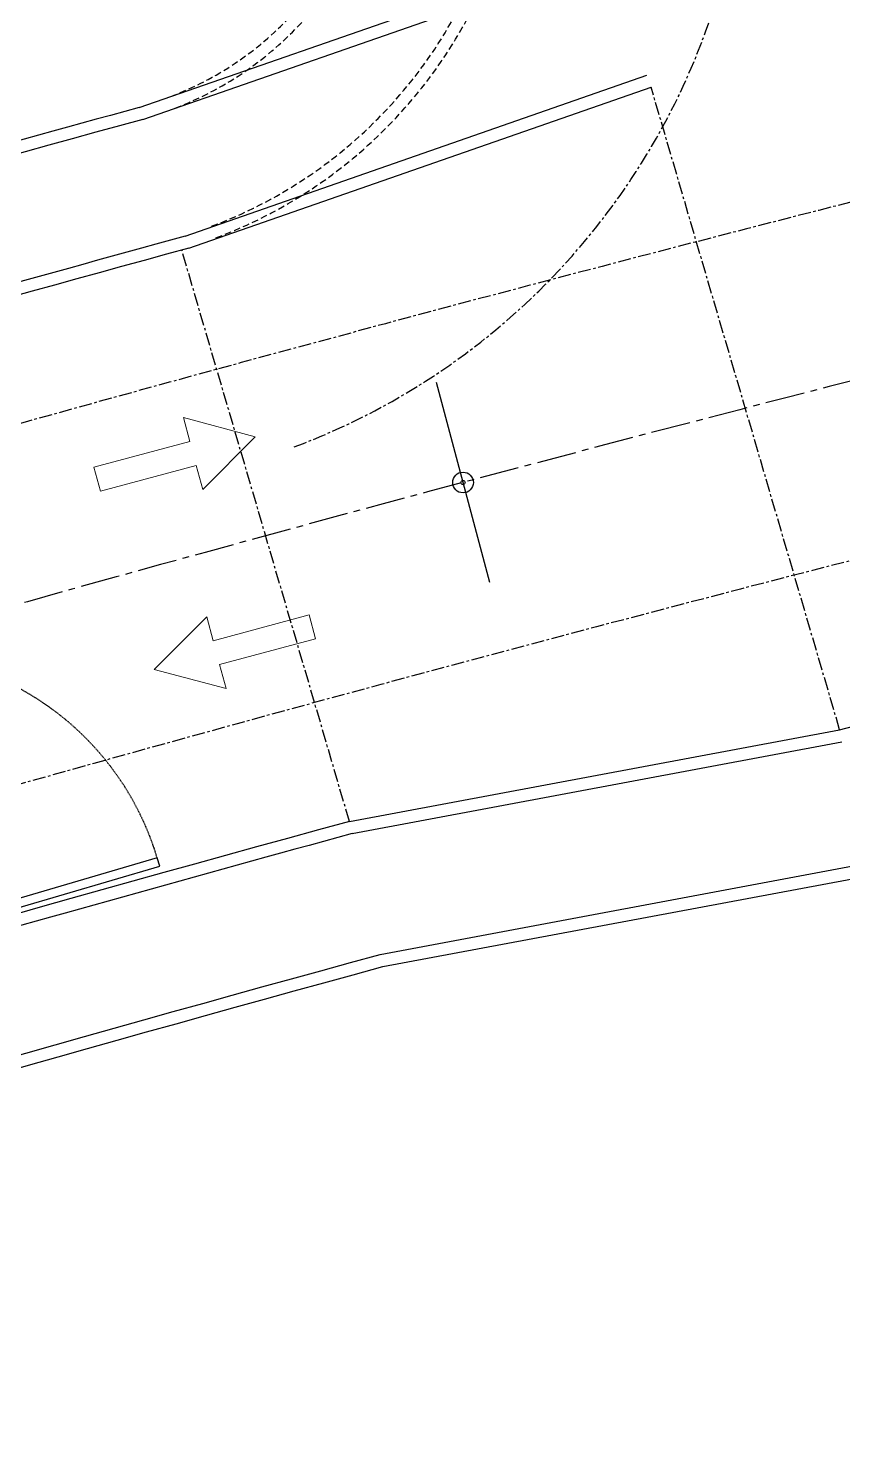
# Model space of a CAD drawing. Header units: feet. Extents: x 50754 to 76410, y 49660 to 67674.
# Drawn here: x 55798 to 56191, y 56534 to 57223 of the extents above; entities that cross this region are included whole.
import ezdxf

# ---------------------------------------------------------------- set-up
doc = ezdxf.new("R2010")
doc.units = ezdxf.units.FT
for name, pattern in [('CENTER', [2, 1.25, -0.25, 0.25, -0.25]), ('CENTER2', [28.575, 19.05, -3.175, 3.175, -3.175]), ('HIDDEN', [9.525, 6.35, -3.175]), ('HIDDEN2', [0.1875, 0.125, -0.0625])]:
    doc.linetypes.add(name, pattern=pattern)
doc.layers.add('1_CAR', color=1, linetype='Continuous', lineweight=0)
for name, color, linetype in [('FOOTPATH', 1, 'Continuous'), ('MS GATE', 1, 'Continuous'), ('ROAD CL', 251, 'CENTER'), ('roads & footpath', 161, 'Continuous')]:
    doc.layers.add(name, color=color, linetype=linetype)

msp = doc.modelspace()

# ---------------------------------------------------------------- linework, layer by layer
at = {"layer": '1_CAR', "color": 253}
for p, q in [((55875.65916, 57023.03308), (55872.54693, 57034.62247)), ((55872.54693, 57034.62247), (55907.3254, 57025.3242)), ((55829.30159, 57010.58415), (55875.65916, 57023.03308)), ((55907.3254, 57025.3242), (55881.88363, 56999.8543)), ((55832.41383, 56998.99476), (55829.30159, 57010.58415)), ((55878.77139, 57011.44369), (55832.41383, 56998.99476)), ((55881.88363, 56999.8543), (55878.77139, 57011.44369)), ((55858.4282, 56912.79203), (55883.86997, 56938.26194)), ((55883.86997, 56938.26194), (55886.98221, 56926.67254)), ((55886.98221, 56926.67254), (55933.33978, 56939.12148)), ((55933.33978, 56939.12148), (55936.45201, 56927.53208)), ((55936.45201, 56927.53208), (55890.09444, 56915.08315)), ((55893.20667, 56903.49376), (55858.4282, 56912.79203)), ((55890.09444, 56915.08315), (55893.20667, 56903.49376))]:
    msp.add_line(p, q, dxfattribs=at)
at = {"layer": 'FOOTPATH', "color": 253, "linetype": 'HIDDEN', "ltscale": 0.5}
for centre, radius, start, end in [((55807.5544, 57336.91181), 224, 290.55309534, 32.68358107), ((55807.5544, 57336.91181), 230, 290.55309534, 32.68358107), ((55810.89271, 57335.64185), 155.90248, 290.87394315, 33.73897147), ((55810.89323, 57335.64109), 161.90149, 290.86197726, 33.70018802)]:
    msp.add_arc(centre, radius, start, end, dxfattribs=at)
at = {"layer": 'MS GATE', "color": 253}
msp.add_lwpolyline([(55861.08564, 56817.54456), (55859.90696, 56821.56169), (55721.48993, 56780.94819), (55722.66861, 56776.93106)], close=True, dxfattribs=at)
at = {"layer": 'MS GATE', "color": 253, "linetype": 'HIDDEN2', "ltscale": 3}
msp.add_arc((55727.05273, 56781.6497), 138.71991, 16.72129079, 108.42128165, dxfattribs=at)
at = {"layer": 'ROAD CL', "color": 253, "ltscale": 5}
for p, q in [((56189.97473, 56883.59241), (56098.75722, 57194.54155)), ((55952.88013, 56839.21244), (55871.77827, 57115.67856))]:
    msp.add_line(p, q, dxfattribs=at)
for points in [[(68746.23026, 60815.09343), (67790.28937, 56888.80254, -0.345872256), (67452.16679, 56623.12584), (67063.86963, 56623.12584, -0.26579671), (66763.90103, 56794.70917, 0.401108977), (66077.78626, 56989.21138, -0.20078208), (65810.22499, 56964.95958, 0.023010026), (64627.80398, 57279.36954, 0.126481648), (55517.99972, 56952.58934)], [(55517.69872, 56777.23877, -0.127208082), (64593.65401, 57114.86641, -0.187226215), (65700.18893, 56436.28411, 0.07994945), (66064.65426, 56084.23478, -0.270064704), (66247.12001, 55771.05497), (66247.12001, 55321.56048)]]:
    msp.add_lwpolyline(points, format="xyb", dxfattribs=at)
at = {"layer": 'ROAD CL', "color": 253, "linetype": 'CENTER2'}
msp.add_lwpolyline([(66319.12001, 54983.39265), (66319.12001, 55560.25924, 0.293412943), (64447.06591, 57232.22104, 0.040721648), (61509.2811, 57602.64222, 0.024145299), (59733.95754, 57594.65401, 0.015273201), (58598.21154, 57497.65067, 0.012172489), (57720.53194, 57373.54413, 0.020945645), (56228.1544, 57060.59909, 0.019605249), (54859.52285, 56655.47186, 2.29335655)], format="xyb", dxfattribs=at)
at = {"layer": 'ROAD CL', "color": 253, "linetype": 'ByBlock'}
msp.add_lwpolyline([(56020.71733, 56954.89356), (55994.90382, 57051.50444)], dxfattribs=at)
for radius in [5, 1]:
    msp.add_circle((56007.81058, 57003.199), radius, dxfattribs=at)
at = {"layer": 'ROAD CL', "color": 253, "ltscale": 5}
msp.add_arc((55807.5544, 57336.91181), 338, 290.55309534, 32.68358107, dxfattribs=at)
at = {"layer": 'roads & footpath', "color": 253}
for p, q in [((55851.19285, 57184.62536), (56078.47979, 57263.66477)), ((55852.97258, 57178.89172), (56080.4532, 57257.99859)), ((55873.43585, 57122.35241), (56096.7838, 57200.20774)), ((55875.21535, 57116.6187), (56098.75722, 57194.54155)), ((55952.88013, 56839.21244), (56189.97473, 56883.59241)), ((55954.22408, 56833.3598), (56191.07865, 56877.69484))]:
    msp.add_line(p, q, dxfattribs=at)
at = {"layer": 'roads & footpath', "color": 8}
msp.add_lwpolyline([(56189.97473, 56883.59241, -0.119097645), (64665.40333, 57019.04629, -0.207439862), (65768.52913, 56214.77747, 0.151134999), (66044.45026, 55959.49483, -0.288699756), (66175.12001, 55752.04966), (66175.12001, 55213.6603, -0.414090974), (65944.94872, 54983.39265)], format="xyb", dxfattribs=at)
at = {"layer": 'roads & footpath', "color": 253}
for points in [[(55014.00942, 56438.37687, -0.323577572), (55059.30962, 56501.04679, -0.013071432), (55967.66577, 56774.83378), (56204.32756, 56819.13273, -0.105689771), (63713.76306, 57139.11617), (63336.43266, 56555.17113), (63820.2201, 56242.56001), (64325.53336, 57024.56741, -0.004624362), (64650.94279, 56954.64992, -0.207356123), (65711.3806, 56181.76162, 0.151143542), (66015.9468, 55899.96708, -0.288699756), (66109.12001, 55752.04966), (66109.12001, 55450.35905)], [(55020.00942, 56438.37687, -0.323577572), (55061.19142, 56495.34952, -0.013068019), (55969.01016, 56768.98122), (56205.63257, 56813.2728, -0.10556464), (63703.77854, 57134.71969), (63328.13684, 56553.38804), (63822.00319, 56234.26419), (64328.34591, 57017.86477, -0.004567344), (64649.6282, 56948.79571, -0.207352394), (65706.19809, 56178.73803, 0.151134999), (66013.35558, 55894.55547, -0.288699756), (66103.12001, 55752.04966), (66103.12001, 55468.35905)]]:
    msp.add_lwpolyline(points, format="xyb", dxfattribs=at)
for centre, radius, start, end in [((60728.41436, 39340.60159), 18498.5533, 105.287001254, 106.001469668), ((60776.29581, 39171.60622), 18668.19334, 105.291377475, 107.610451722), ((60888.07461, 38790.18847), 19005.65276, 105.298622319, 106.005526396), ((60832.82151, 38985.14905), 18797.02238, 105.292347983, 107.485478984), ((60747.38503, 39273.48869), 18208.29284, 105.266815583, 108.394291737), ((60711.89197, 39398.86008), 18072, 105.263696344, 105.994990841)]:
    msp.add_arc(centre, radius, start, end, dxfattribs=at)

doc.saveas('drawing.dxf')
